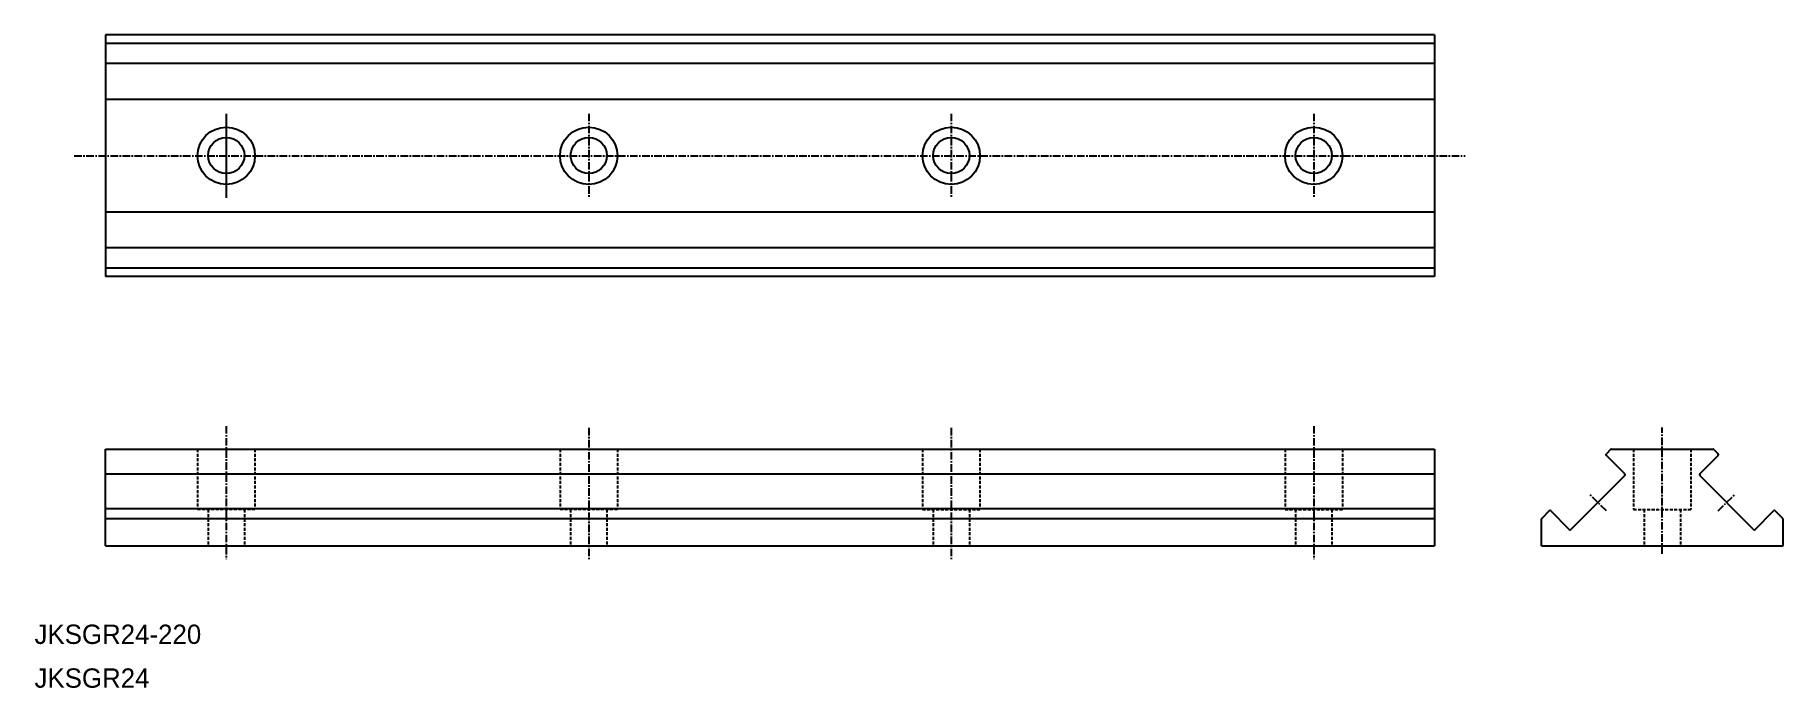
# Model space of a CAD drawing. Extents: x -34 to 255, y 133 to 241.
import ezdxf

# ---------------------------------------------------------------- set-up
doc = ezdxf.new("R2010")
doc.units = 0
doc.linetypes.add('CENTER', pattern=[2, 1.25, -0.25, 0.25, -0.25])
doc.linetypes.add('DASHED', pattern=[0.75, 0.5, -0.25])
doc.layers.get('0').update_dxf_attribs({"linetype": 'CONTINUOUS'})
doc.layers.add('CENTER', color=1, linetype='CENTER')

msp = doc.modelspace()

# ---------------------------------------------------------------- linework, layer by layer
at = {"color": 7, "linetype": 'CONTINUOUS'}
for p, q in [((197.31, 241.14), (-22.69, 241.14)), ((-22.69, 241.14), (-22.69, 201.14)), ((197.31, 241.14), (197.31, 201.14)), ((197.31, 239.72), (-22.69, 239.72)), ((197.31, 230.45), (-22.69, 230.45)), ((-2.69, 228.11), (-2.69, 214.17)), ((197.31, 211.83), (-22.69, 211.83)), ((197.31, 202.56), (-22.69, 202.56)), ((197.31, 201.14), (-22.69, 201.14)), ((-22.69, 156.57), (-22.69, 172.57)), ((-22.69, 172.57), (197.31, 172.57)), ((197.31, 172.57), (197.31, 156.57)), ((226.43, 172.51), (225.74, 171.82)), ((228.78, 168.5), (225.74, 171.54)), ((226.57, 172.57), (243.41, 172.57)), ((241.2, 168.5), (244.24, 171.54)), ((243.55, 172.51), (244.24, 171.82)), ((197.31, 168.46), (-22.69, 168.46)), ((228.78, 168.22), (219.87, 159.31)), ((241.2, 168.22), (250.11, 159.31)), ((197.31, 162.72), (-22.69, 162.72)), ((216.26, 162.35), (215.05, 161.13)), ((219.59, 159.31), (216.55, 162.35)), ((250.39, 159.31), (253.43, 162.35)), ((253.71, 162.35), (254.93, 161.13)), ((197.31, 161.07), (-22.69, 161.07)), ((214.99, 156.57), (214.99, 160.99)), ((254.99, 156.57), (254.99, 160.99)), ((-22.69, 156.57), (197.31, 156.57)), ((214.99, 156.57), (254.99, 156.57))]:
    msp.add_line(p, q, dxfattribs=at)
for p, q in [((197.31, 236.4), (-22.69, 236.4)), ((197.31, 205.88), (-22.69, 205.88))]:
    msp.add_line(p, q)
at = {"color": 3, "linetype": 'DASHED'}
for p, q in [((-7.44, 172.57), (-7.44, 162.57)), ((2.06, 172.57), (2.06, 162.57)), ((52.56, 172.57), (52.56, 162.57)), ((62.06, 172.57), (62.06, 162.57)), ((112.56, 172.57), (112.56, 162.57)), ((122.06, 172.57), (122.06, 162.57)), ((172.56, 172.57), (172.56, 162.57)), ((182.06, 172.57), (182.06, 162.57)), ((230.24, 172.57), (230.24, 162.57)), ((239.74, 172.57), (239.74, 162.57)), ((2.06, 162.57), (-7.44, 162.57)), ((-5.69, 162.57), (-5.69, 156.57)), ((0.31, 162.57), (0.31, 156.57)), ((62.06, 162.57), (52.56, 162.57)), ((54.31, 162.57), (54.31, 156.57)), ((60.31, 162.57), (60.31, 156.57)), ((112.56, 162.57), (122.06, 162.57)), ((114.31, 162.57), (114.31, 156.57)), ((120.31, 162.57), (120.31, 156.57)), ((172.56, 162.57), (182.06, 162.57)), ((174.31, 162.57), (174.31, 156.57)), ((180.31, 162.57), (180.31, 156.57)), ((230.24, 162.57), (239.74, 162.57)), ((231.99, 162.57), (231.99, 156.57)), ((237.99, 162.57), (237.99, 156.57))]:
    msp.add_line(p, q, dxfattribs=at)
at = {"color": 7, "linetype": 'CONTINUOUS'}
for centre, radius in [((-2.69, 221.14), 4.75), ((57.31, 221.14), 4.75), ((117.31, 221.14), 4.75), ((177.31, 221.14), 4.75), ((-2.69, 221.19), 3), ((57.31, 221.19), 3), ((117.31, 221.19), 3), ((177.31, 221.19), 3)]:
    msp.add_circle(centre, radius, dxfattribs=at)
for centre, start, end in [((225.88, 171.68), 135, 225), ((226.57, 172.37), 90, 135), ((243.41, 172.37), 45, 90), ((244.1, 171.68), 315, 45), ((228.64, 168.36), 315, 45), ((241.34, 168.36), 135, 225), ((216.4, 162.21), 45, 135), ((253.57, 162.21), 45, 135), ((215.19, 160.99), 135, 180), ((219.73, 159.45), 225, 315), ((250.25, 159.45), 225, 315), ((254.79, 160.99), 0, 45)]:
    msp.add_arc(centre, 0.2, start, end, dxfattribs=at)
at = {"layer": 'CENTER', "color": 1, "linetype": 'CENTER'}
for p, q in [((-2.69, 228.11), (-2.69, 214.17)), ((57.31, 228.11), (57.31, 214.17)), ((117.31, 228.11), (117.31, 214.17)), ((177.31, 228.11), (177.31, 214.17)), ((-27.86, 221.14), (202.35, 221.14)), ((-2.69, 176.41), (-2.69, 154.39)), ((57.31, 176.1), (57.31, 154.39)), ((117.31, 176.1), (117.31, 154.39)), ((177.31, 176.41), (177.31, 154.39)), ((234.99, 155.26), (234.99, 176.18)), ((225.74, 162.35), (222.91, 165.17)), ((244.24, 162.35), (247.07, 165.17))]:
    msp.add_line(p, q, dxfattribs=at)

# ---------------------------------------------------------------- texts
at = {"color": 7, "linetype": 'CONTINUOUS'}
for s, p in [('JKSGR24-220', (-34.43, 140.34)), ('JKSGR24', (-34.43, 133.09))]:
    msp.add_text(s, height=3.2, dxfattribs=at).set_placement(p)

doc.saveas('drawing.dxf')
